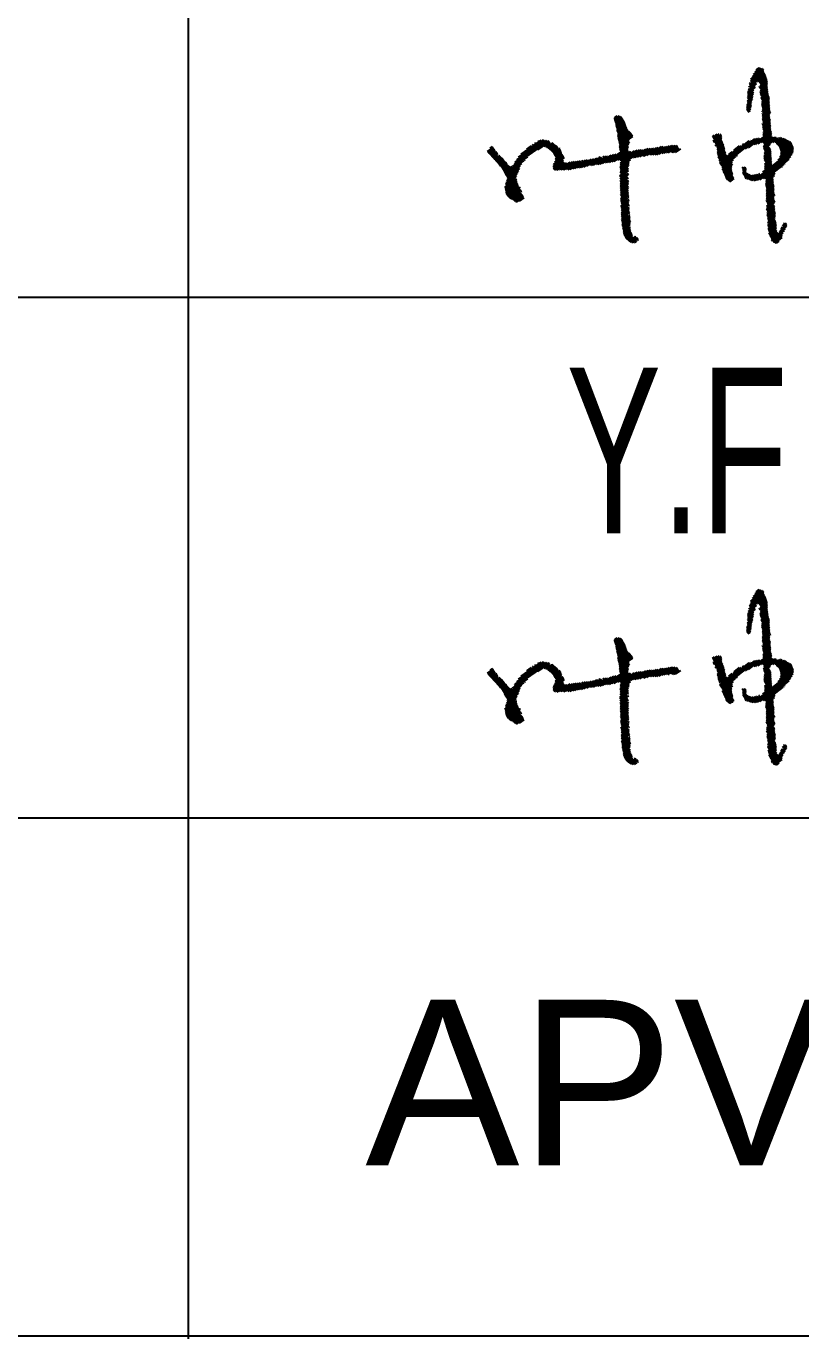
# Model space of a CAD drawing. Header units: millimetres. Extents: x -256 to 585, y -266 to 464.
# Drawn here: x 551.9 to 560.83, y -17.22 to -2.08 of the extents above; entities that cross this region are included whole.
import ezdxf

# ---------------------------------------------------------------- set-up
doc = ezdxf.new("R2010")
doc.units = ezdxf.units.MM
doc.styles.add('Arial', font='ARIAL.TTF', dxfattribs={"height": 0.2})
doc.styles.add('Arial Narrow', font='ARIALN.TTF', dxfattribs={"height": 0.2})

# ---------------------------------------------------------------- blocks, each defined once
blk = doc.blocks.new('Unknown-252070812-55925')
at = {"color": 7, "linetype": 'Continuous'}
for p, q in [((553.774, -17.219), (553.774, 24.834)), ((451.671, -5.205), (564.788, -5.205)), ((451.671, -11.211), (564.788, -11.211)), ((451.671, -17.185), (564.753, -17.185))]:
    blk.add_line(p, q, dxfattribs=at)
at = {"color": 7, "linetype": 'Continuous', "style": 'Arial'}
blk.add_text('APVD', height=1.9102, dxfattribs=at).set_placement((555.812, -15.219))
blk = doc.blocks.new('Unknown-252070812-55927')
at = {"color": 3, "linetype": 'Continuous'}
for p, q in [((560.259, -2.69), (560.407, -2.573)), ((560.278, -2.66), (560.396, -2.566)), ((560.29, -2.636), (560.381, -2.564)), ((560.308, -2.607), (560.37, -2.558)), ((560.321, -2.581), (560.354, -2.556)), ((560.236, -2.782), (560.426, -2.631)), ((560.248, -2.758), (560.421, -2.621)), ((560.257, -2.707), (560.408, -2.587)), ((560.257, -2.721), (560.409, -2.6)), ((560.265, -2.73), (560.415, -2.61)), ((560.334, -2.719), (560.431, -2.642)), ((560.35, -2.721), (560.436, -2.653)), ((560.358, -2.788), (560.449, -2.716)), ((560.362, -2.727), (560.439, -2.665)), ((560.363, -2.74), (560.443, -2.677)), ((560.369, -2.75), (560.447, -2.688)), ((560.374, -2.761), (560.449, -2.702)), ((560.221, -2.912), (560.288, -2.859)), ((560.224, -2.836), (560.309, -2.769)), ((560.224, -2.85), (560.31, -2.782)), ((560.224, -2.865), (560.292, -2.812)), ((560.224, -2.88), (560.289, -2.829)), ((560.224, -2.895), (560.293, -2.84)), ((560.228, -2.922), (560.284, -2.877)), ((560.231, -2.801), (560.234, -2.799)), ((560.233, -2.814), (560.247, -2.803)), ((560.242, -2.748), (560.264, -2.73)), ((560.247, -2.729), (560.25, -2.727)), ((560.248, -2.802), (560.325, -2.741)), ((560.252, -2.784), (560.324, -2.727)), ((560.352, -2.779), (560.357, -2.775)), ((560.366, -2.768), (560.372, -2.763)), ((560.366, -2.842), (560.45, -2.775)), ((560.367, -2.855), (560.452, -2.788)), ((560.368, -2.795), (560.449, -2.731)), ((560.368, -2.825), (560.449, -2.761)), ((560.369, -2.809), (560.449, -2.746)), ((560.37, -2.868), (560.453, -2.801)), ((560.374, -2.88), (560.455, -2.815)), ((560.376, -2.907), (560.459, -2.841)), ((560.379, -2.92), (560.461, -2.855)), ((560.384, -2.886), (560.457, -2.828)), ((560.384, -2.93), (560.463, -2.868)), ((560.213, -2.992), (560.271, -2.947)), ((560.213, -3.007), (560.267, -2.964)), ((560.213, -3.022), (560.267, -2.979)), ((560.213, -3.037), (560.267, -2.994)), ((560.213, -3.051), (560.261, -3.013)), ((560.219, -2.943), (560.282, -2.893)), ((560.219, -2.958), (560.28, -2.91)), ((560.219, -2.973), (560.275, -2.928)), ((560.386, -2.959), (560.472, -2.89)), ((560.386, -2.973), (560.472, -2.905)), ((560.386, -2.988), (560.472, -2.92)), ((560.386, -3.003), (560.472, -2.934)), ((560.39, -2.94), (560.465, -2.881)), ((560.391, -3.013), (560.472, -2.949)), ((560.391, -3.028), (560.472, -2.964)), ((560.391, -3.043), (560.474, -2.977)), ((560.391, -3.057), (560.479, -2.988)), ((560.395, -3.069), (560.477, -3.004)), ((560.398, -3.082), (560.476, -3.02)), ((558.684, -3.151), (558.739, -3.112)), ((558.685, -3.136), (558.717, -3.113)), ((558.685, -3.164), (558.754, -3.116)), ((558.688, -3.176), (558.766, -3.121)), ((558.692, -3.187), (558.776, -3.128)), ((558.696, -3.198), (558.782, -3.138)), ((558.702, -3.221), (558.793, -3.158)), ((558.704, -3.234), (558.799, -3.168)), ((558.705, -3.206), (558.787, -3.148)), ((558.707, -3.245), (558.804, -3.178)), ((560.219, -3.062), (560.257, -3.031)), ((560.229, -3.068), (560.254, -3.048)), ((560.388, -3.06), (560.389, -3.059)), ((560.391, -3.102), (560.479, -3.032)), ((560.391, -3.116), (560.48, -3.046)), ((560.391, -3.131), (560.484, -3.058)), ((560.391, -3.146), (560.478, -3.077)), ((560.391, -3.087), (560.392, -3.086)), ((560.392, -3.16), (560.478, -3.092)), ((560.392, -3.219), (560.484, -3.146)), ((560.396, -3.172), (560.478, -3.107)), ((560.397, -3.23), (560.483, -3.161)), ((560.397, -3.245), (560.483, -3.176)), ((560.399, -3.184), (560.478, -3.122)), ((560.402, -3.196), (560.478, -3.136)), ((560.48, -3.076), (560.487, -3.07)), ((558.712, -3.284), (558.817, -3.21)), ((558.713, -3.269), (558.813, -3.199)), ((558.715, -3.254), (558.809, -3.188)), ((558.716, -3.295), (558.821, -3.221)), ((558.722, -3.305), (558.825, -3.233)), ((558.724, -3.345), (558.838, -3.266)), ((558.725, -3.358), (558.844, -3.275)), ((558.726, -3.316), (558.829, -3.244)), ((558.726, -3.33), (558.833, -3.255)), ((558.727, -3.371), (558.852, -3.284)), ((558.729, -3.383), (558.861, -3.291)), ((558.732, -3.395), (558.87, -3.299)), ((558.735, -3.407), (558.878, -3.307)), ((558.738, -3.419), (558.886, -3.315)), ((558.741, -3.43), (558.892, -3.325)), ((559.825, -3.403), (559.92, -3.328)), ((559.826, -3.373), (559.894, -3.319)), ((559.832, -3.383), (559.899, -3.33)), ((559.855, -3.335), (559.87, -3.324)), ((559.907, -3.324), (559.912, -3.319)), ((560.295, -3.443), (560.495, -3.285)), ((560.324, -3.436), (560.498, -3.297)), ((560.342, -3.436), (560.499, -3.311)), ((560.381, -3.42), (560.5, -3.326)), ((560.387, -3.208), (560.397, -3.2)), ((560.397, -3.259), (560.483, -3.191)), ((560.399, -3.272), (560.483, -3.206)), ((560.401, -3.33), (560.489, -3.26)), ((560.402, -3.314), (560.489, -3.245)), ((560.402, -3.344), (560.489, -3.275)), ((560.405, -3.282), (560.489, -3.216)), ((560.406, -3.297), (560.489, -3.231)), ((557.221, -3.521), (557.29, -3.472)), ((557.224, -3.533), (557.296, -3.482)), ((557.253, -3.484), (557.28, -3.465)), ((557.509, -3.695), (557.931, -3.4)), ((557.533, -3.665), (557.915, -3.397)), ((557.54, -3.646), (557.895, -3.397)), ((557.558, -3.619), (557.88, -3.393)), ((557.579, -3.59), (557.866, -3.389)), ((557.611, -3.554), (557.84, -3.394)), ((557.676, -3.494), (557.729, -3.457)), ((557.741, -3.449), (557.753, -3.441)), ((557.767, -3.431), (557.778, -3.423)), ((557.803, -3.503), (557.941, -3.406)), ((557.804, -3.405), (557.812, -3.399)), ((557.875, -3.466), (557.941, -3.42)), ((557.891, -3.469), (557.951, -3.427)), ((557.903, -3.475), (557.978, -3.422)), ((557.913, -3.482), (557.987, -3.43)), ((557.922, -3.489), (557.995, -3.438)), ((557.932, -3.496), (558.005, -3.445)), ((557.941, -3.504), (558.015, -3.452)), ((557.95, -3.512), (558.026, -3.458)), ((557.958, -3.519), (558.034, -3.466)), ((557.962, -3.42), (557.964, -3.418)), ((557.966, -3.528), (558.035, -3.48)), ((558.051, -3.483), (558.052, -3.482)), ((558.582, -3.653), (558.846, -3.469)), ((558.742, -3.472), (558.856, -3.392)), ((558.743, -3.457), (558.899, -3.348)), ((558.744, -3.443), (558.896, -3.336)), ((558.744, -3.485), (558.854, -3.407)), ((558.746, -3.497), (558.861, -3.416)), ((558.749, -3.509), (558.853, -3.436)), ((558.753, -3.52), (558.847, -3.454)), ((559.029, -3.577), (559.169, -3.479)), ((559.06, -3.569), (559.191, -3.478)), ((559.094, -3.56), (559.227, -3.466)), ((559.113, -3.56), (559.246, -3.467)), ((559.133, -3.56), (559.265, -3.468)), ((559.153, -3.56), (559.29, -3.464)), ((559.173, -3.56), (559.32, -3.457)), ((559.201, -3.554), (559.346, -3.452)), ((559.234, -3.545), (559.366, -3.453)), ((559.259, -3.541), (559.385, -3.453)), ((559.284, -3.537), (559.403, -3.454)), ((559.315, -3.53), (559.418, -3.458)), ((559.334, -3.53), (559.42, -3.47)), ((559.351, -3.533), (559.427, -3.48)), ((559.816, -3.352), (559.84, -3.333)), ((559.819, -3.364), (559.853, -3.337)), ((559.829, -3.415), (559.925, -3.339)), ((559.841, -3.42), (559.923, -3.356)), ((559.846, -3.431), (559.923, -3.37)), ((559.848, -3.459), (559.928, -3.395)), ((559.856, -3.438), (559.924, -3.384)), ((559.861, -3.463), (559.934, -3.406)), ((559.867, -3.473), (559.936, -3.419)), ((559.868, -3.502), (559.946, -3.44)), ((559.87, -3.486), (559.942, -3.429)), ((559.873, -3.527), (559.951, -3.466)), ((559.873, -3.542), (559.957, -3.476)), ((559.88, -3.507), (559.949, -3.453)), ((559.902, -3.667), (560.237, -3.401)), ((559.908, -3.677), (560.255, -3.402)), ((559.915, -3.686), (560.303, -3.378)), ((559.924, -3.694), (560.328, -3.373)), ((560.006, -3.57), (560.149, -3.456)), ((560.067, -3.506), (560.129, -3.457)), ((560.161, -3.447), (560.179, -3.433)), ((560.196, -3.493), (560.352, -3.369)), ((560.232, -3.479), (560.368, -3.371)), ((560.262, -3.396), (560.267, -3.392)), ((560.315, -3.443), (560.318, -3.44)), ((560.38, -3.361), (560.382, -3.36)), ((560.396, -3.349), (560.397, -3.348)), ((560.399, -3.421), (560.497, -3.343)), ((560.406, -3.473), (560.554, -3.357)), ((560.407, -3.487), (560.558, -3.367)), ((560.409, -3.457), (560.535, -3.357)), ((560.409, -3.501), (560.486, -3.44)), ((560.411, -3.425), (560.503, -3.353)), ((560.412, -3.44), (560.517, -3.356)), ((560.416, -3.51), (560.468, -3.469)), ((560.419, -3.523), (560.478, -3.476)), ((560.512, -3.419), (560.575, -3.369)), ((560.534, -3.417), (560.603, -3.362)), ((560.546, -3.422), (560.619, -3.364)), ((560.552, -3.432), (560.627, -3.372)), ((560.557, -3.443), (560.644, -3.373)), ((560.569, -3.448), (560.659, -3.376)), ((560.573, -3.622), (560.751, -3.481)), ((560.576, -3.457), (560.668, -3.384)), ((560.58, -3.365), (560.584, -3.362)), ((560.583, -3.466), (560.678, -3.391)), ((560.589, -3.476), (560.69, -3.396)), ((560.592, -3.592), (560.749, -3.467)), ((560.594, -3.487), (560.704, -3.4)), ((560.598, -3.499), (560.709, -3.41)), ((560.599, -3.571), (560.744, -3.457)), ((560.601, -3.511), (560.725, -3.412)), ((560.603, -3.524), (560.731, -3.422)), ((560.603, -3.554), (560.74, -3.445)), ((560.604, -3.538), (560.736, -3.433)), ((557.231, -3.541), (557.303, -3.491)), ((557.239, -3.55), (557.31, -3.5)), ((557.247, -3.558), (557.315, -3.511)), ((557.255, -3.567), (557.313, -3.526)), ((557.263, -3.575), (557.333, -3.526)), ((557.271, -3.583), (557.338, -3.536)), ((557.278, -3.592), (557.343, -3.546)), ((557.286, -3.6), (557.337, -3.565)), ((557.294, -3.609), (557.347, -3.571)), ((557.302, -3.617), (557.369, -3.57)), ((557.31, -3.626), (557.375, -3.58)), ((557.317, -3.634), (557.384, -3.587)), ((557.325, -3.518), (557.325, -3.518)), ((557.325, -3.643), (557.393, -3.595)), ((557.333, -3.651), (557.401, -3.603)), ((557.341, -3.66), (557.409, -3.612)), ((557.348, -3.668), (557.416, -3.621)), ((557.358, -3.675), (557.421, -3.631)), ((557.416, -3.774), (557.685, -3.585)), ((557.424, -3.782), (557.64, -3.631)), ((557.643, -3.517), (557.646, -3.516)), ((557.648, -3.626), (557.655, -3.62)), ((557.974, -3.536), (558.043, -3.488)), ((557.979, -3.7), (558.096, -3.618)), ((557.981, -3.713), (558.095, -3.633)), ((557.982, -3.544), (558.058, -3.491)), ((557.982, -3.684), (558.111, -3.593)), ((557.985, -3.668), (558.107, -3.583)), ((557.987, -3.555), (558.066, -3.5)), ((557.991, -3.566), (558.071, -3.51)), ((557.999, -3.575), (558.069, -3.526)), ((557.999, -3.644), (558.103, -3.571)), ((558.004, -3.613), (558.079, -3.56)), ((558.006, -3.625), (558.095, -3.563)), ((558.007, -3.583), (558.078, -3.533)), ((558.01, -3.595), (558.079, -3.546)), ((558.07, -3.525), (558.074, -3.522)), ((558.15, -3.734), (558.295, -3.632)), ((558.204, -3.723), (558.35, -3.621)), ((558.229, -3.72), (558.373, -3.619)), ((558.259, -3.713), (558.39, -3.621)), ((558.282, -3.711), (558.422, -3.612)), ((558.305, -3.708), (558.448, -3.608)), ((558.313, -3.633), (558.324, -3.625)), ((558.333, -3.703), (558.481, -3.599)), ((558.366, -3.693), (558.502, -3.598)), ((558.403, -3.681), (558.537, -3.588)), ((558.42, -3.683), (558.544, -3.597)), ((558.442, -3.682), (558.592, -3.577)), ((558.477, -3.671), (558.611, -3.577)), ((558.496, -3.672), (558.649, -3.565)), ((558.507, -3.594), (558.521, -3.585)), ((558.519, -3.67), (558.68, -3.557)), ((558.549, -3.662), (558.705, -3.554)), ((558.55, -3.592), (558.57, -3.578)), ((558.606, -3.651), (558.845, -3.483)), ((558.627, -3.65), (558.844, -3.498)), ((558.66, -3.641), (558.845, -3.511)), ((558.684, -3.638), (558.851, -3.521)), ((558.723, -3.624), (558.87, -3.521)), ((558.747, -3.621), (558.88, -3.528)), ((558.753, -3.701), (558.87, -3.619)), ((558.754, -3.686), (558.864, -3.609)), ((558.755, -3.672), (558.994, -3.504)), ((558.756, -3.657), (558.974, -3.504)), ((558.759, -3.627), (558.918, -3.516)), ((558.761, -3.639), (558.947, -3.509)), ((558.865, -3.608), (558.876, -3.601)), ((558.877, -3.6), (559.014, -3.504)), ((558.894, -3.519), (558.895, -3.518)), ((558.905, -3.594), (559.047, -3.495)), ((558.926, -3.593), (559.076, -3.489)), ((558.953, -3.589), (559.098, -3.487)), ((558.978, -3.585), (559.117, -3.488)), ((559.013, -3.575), (559.141, -3.485)), ((559.306, -3.536), (559.312, -3.532)), ((559.368, -3.535), (559.432, -3.49)), ((559.39, -3.533), (559.449, -3.492)), ((559.873, -3.557), (559.958, -3.49)), ((559.88, -3.566), (559.959, -3.504)), ((559.882, -3.594), (559.97, -3.525)), ((559.883, -3.579), (559.962, -3.516)), ((559.887, -3.605), (559.968, -3.541)), ((559.893, -3.63), (559.97, -3.569)), ((559.894, -3.614), (559.97, -3.554)), ((559.899, -3.655), (560.005, -3.57)), ((559.909, -3.632), (559.99, -3.567)), ((559.933, -3.702), (560.087, -3.579)), ((559.936, -3.714), (560.058, -3.617)), ((560.005, -3.556), (560.043, -3.526)), ((560.059, -3.513), (560.061, -3.511)), ((560.093, -3.575), (560.104, -3.566)), ((560.292, -3.86), (560.751, -3.495)), ((560.311, -3.859), (560.75, -3.51)), ((560.335, -3.855), (560.745, -3.529)), ((560.362, -3.848), (560.735, -3.552)), ((560.397, -3.835), (560.719, -3.579)), ((560.412, -3.587), (560.492, -3.524)), ((560.412, -3.602), (560.493, -3.538)), ((560.413, -3.572), (560.491, -3.51)), ((560.413, -3.616), (560.493, -3.552)), ((560.414, -3.63), (560.494, -3.566)), ((560.415, -3.555), (560.49, -3.496)), ((560.415, -3.836), (560.7, -3.61)), ((560.417, -3.539), (560.484, -3.486)), ((560.42, -3.669), (560.497, -3.608)), ((560.42, -3.684), (560.498, -3.622)), ((560.422, -3.638), (560.495, -3.58)), ((560.428, -3.648), (560.496, -3.594)), ((557.361, -3.687), (557.428, -3.64)), ((557.371, -3.694), (557.439, -3.647)), ((557.378, -3.703), (557.448, -3.654)), ((557.385, -3.712), (557.449, -3.668)), ((557.391, -3.722), (557.458, -3.675)), ((557.398, -3.731), (557.467, -3.683)), ((557.403, -3.741), (557.475, -3.691)), ((557.408, -3.751), (557.487, -3.696)), ((557.414, -3.762), (557.507, -3.696)), ((557.428, -3.794), (557.617, -3.661)), ((557.435, -3.803), (557.603, -3.685)), ((557.444, -3.81), (557.593, -3.706)), ((557.445, -3.865), (557.565, -3.781)), ((557.448, -3.849), (557.574, -3.761)), ((557.449, -3.821), (557.59, -3.722)), ((557.451, -3.833), (557.581, -3.742)), ((557.983, -3.725), (558.103, -3.641)), ((557.992, -3.733), (558.111, -3.649)), ((558.006, -3.737), (558.123, -3.655)), ((558.024, -3.738), (558.141, -3.656)), ((558.05, -3.734), (558.176, -3.645)), ((558.07, -3.733), (558.201, -3.642)), ((558.089, -3.734), (558.224, -3.639)), ((558.107, -3.735), (558.248, -3.637)), ((558.134, -3.73), (558.269, -3.636)), ((558.173, -3.731), (558.311, -3.635)), ((558.746, -3.803), (558.848, -3.732)), ((558.748, -3.816), (558.847, -3.746)), ((558.751, -3.716), (558.856, -3.642)), ((558.753, -3.77), (558.843, -3.707)), ((558.753, -3.84), (558.838, -3.781)), ((558.754, -3.756), (558.849, -3.689)), ((558.755, -3.741), (558.854, -3.672)), ((558.756, -3.726), (558.856, -3.656)), ((558.759, -3.78), (558.849, -3.717)), ((558.76, -3.849), (558.853, -3.784)), ((558.764, -3.818), (558.83, -3.772)), ((558.845, -3.776), (558.847, -3.774)), ((559.927, -3.706), (559.932, -3.702)), ((559.928, -3.735), (560.048, -3.64)), ((559.934, -3.745), (560.044, -3.658)), ((559.939, -3.756), (560.05, -3.668)), ((559.943, -3.767), (560.04, -3.69)), ((559.948, -3.778), (560.04, -3.705)), ((559.953, -3.789), (560.04, -3.72)), ((559.957, -3.8), (560.04, -3.734)), ((559.962, -3.811), (560.042, -3.748)), ((559.969, -3.836), (560.052, -3.77)), ((559.97, -3.819), (560.048, -3.758)), ((559.976, -3.845), (560.052, -3.784)), ((560.159, -3.714), (560.175, -3.701)), ((560.167, -3.723), (560.192, -3.703)), ((560.167, -3.737), (560.205, -3.707)), ((560.167, -3.752), (560.208, -3.72)), ((560.167, -3.767), (560.206, -3.736)), ((560.167, -3.781), (560.206, -3.751)), ((560.173, -3.791), (560.21, -3.762)), ((560.179, -3.801), (560.217, -3.772)), ((560.185, -3.812), (560.227, -3.778)), ((560.189, -3.823), (560.237, -3.785)), ((560.352, -3.782), (560.36, -3.776)), ((560.395, -3.763), (560.502, -3.678)), ((560.42, -3.699), (560.499, -3.636)), ((560.42, -3.713), (560.5, -3.65)), ((560.42, -3.728), (560.501, -3.664)), ((560.429, -3.839), (560.629, -3.681)), ((560.434, -3.85), (560.537, -3.768)), ((560.435, -3.864), (560.535, -3.785)), ((560.614, -3.707), (560.617, -3.705)), ((560.636, -3.675), (560.643, -3.669)), ((560.652, -3.662), (560.654, -3.66)), ((557.422, -3.937), (557.55, -3.847)), ((557.424, -3.949), (557.557, -3.856)), ((557.428, -3.96), (557.563, -3.866)), ((557.43, -3.973), (557.563, -3.88)), ((557.432, -3.985), (557.571, -3.888)), ((557.433, -3.915), (557.55, -3.833)), ((557.434, -3.901), (557.554, -3.817)), ((557.434, -3.998), (557.576, -3.899)), ((557.435, -3.886), (557.559, -3.799)), ((557.436, -4.01), (557.58, -3.91)), ((557.441, -4.021), (557.578, -3.925)), ((557.447, -4.03), (557.588, -3.932)), ((557.454, -4.039), (557.603, -3.935)), ((557.554, -3.845), (557.558, -3.842)), ((557.595, -3.927), (557.596, -3.926)), ((558.75, -3.87), (558.834, -3.811)), ((558.754, -3.909), (558.837, -3.851)), ((558.755, -3.894), (558.849, -3.828)), ((558.755, -3.922), (558.85, -3.856)), ((558.755, -3.936), (558.849, -3.87)), ((558.756, -3.88), (558.844, -3.818)), ((558.756, -3.949), (558.848, -3.885)), ((558.757, -3.963), (558.846, -3.9)), ((558.757, -3.976), (558.845, -3.914)), ((558.758, -3.99), (558.85, -3.925)), ((559.986, -3.851), (560.052, -3.799)), ((559.996, -3.858), (560.053, -3.813)), ((560.005, -3.866), (560.062, -3.82)), ((560.016, -3.872), (560.065, -3.833)), ((560.046, -3.863), (560.048, -3.861)), ((560.193, -3.835), (560.249, -3.79)), ((560.207, -3.839), (560.263, -3.794)), ((560.221, -3.842), (560.281, -3.794)), ((560.234, -3.846), (560.288, -3.803)), ((560.247, -3.851), (560.327, -3.787)), ((560.259, -3.856), (560.343, -3.789)), ((560.275, -3.858), (560.366, -3.786)), ((560.291, -3.801), (560.306, -3.789)), ((560.43, -3.898), (560.516, -3.829)), ((560.43, -3.913), (560.518, -3.842)), ((560.431, -3.926), (560.518, -3.857)), ((560.432, -3.881), (560.514, -3.816)), ((560.437, -3.936), (560.518, -3.872)), ((560.437, -3.951), (560.518, -3.887)), ((560.437, -3.965), (560.524, -3.897)), ((560.437, -3.98), (560.526, -3.91)), ((560.437, -3.995), (560.527, -3.924)), ((560.518, -3.813), (560.531, -3.803)), ((557.462, -4.048), (557.597, -3.953)), ((557.471, -4.056), (557.604, -3.963)), ((557.48, -4.063), (557.613, -3.97)), ((557.489, -4.071), (557.604, -3.991)), ((557.507, -4.072), (557.608, -4.001)), ((557.514, -4.081), (557.619, -4.008)), ((557.526, -4.087), (557.625, -4.017)), ((557.532, -4.097), (557.632, -4.026)), ((557.544, -4.102), (557.638, -4.036)), ((557.556, -4.108), (557.641, -4.048)), ((557.591, -4.097), (557.646, -4.058)), ((557.61, -3.986), (557.619, -3.98)), ((558.757, -4.032), (558.848, -3.968)), ((558.758, -4.003), (558.846, -3.942)), ((558.759, -4.017), (558.845, -3.956)), ((558.759, -4.072), (558.849, -4.009)), ((558.759, -4.086), (558.85, -4.023)), ((558.76, -4.099), (558.851, -4.036)), ((558.761, -4.057), (558.849, -3.996)), ((558.763, -4.042), (558.846, -3.984)), ((558.763, -4.111), (558.84, -4.058)), ((558.768, -4.122), (558.839, -4.072)), ((558.768, -4.136), (558.839, -4.086)), ((558.843, -4.055), (558.851, -4.05)), ((558.847, -4.08), (558.855, -4.075)), ((560.436, -4.1), (560.539, -4.018)), ((560.437, -4.01), (560.528, -3.938)), ((560.437, -4.024), (560.528, -3.952)), ((560.437, -4.039), (560.527, -3.968)), ((560.437, -4.054), (560.527, -3.983)), ((560.437, -4.069), (560.528, -3.997)), ((560.439, -4.082), (560.532, -4.008)), ((560.441, -4.11), (560.529, -4.04)), ((560.443, -4.153), (560.531, -4.083)), ((560.45, -4.118), (560.529, -4.055)), ((560.45, -4.133), (560.529, -4.069)), ((558.759, -4.156), (558.842, -4.097)), ((558.764, -4.167), (558.85, -4.106)), ((558.765, -4.208), (558.842, -4.153)), ((558.765, -4.277), (558.859, -4.211)), ((558.766, -4.193), (558.855, -4.131)), ((558.766, -4.262), (558.855, -4.2)), ((558.767, -4.178), (558.845, -4.123)), ((558.767, -4.248), (558.856, -4.186)), ((558.768, -4.233), (558.86, -4.169)), ((558.77, -4.218), (558.847, -4.164)), ((558.77, -4.287), (558.861, -4.224)), ((558.844, -4.097), (558.855, -4.089)), ((558.85, -4.148), (558.86, -4.141)), ((558.852, -4.244), (558.861, -4.238)), ((560.44, -4.2), (560.525, -4.132)), ((560.441, -4.169), (560.539, -4.091)), ((560.442, -4.183), (560.536, -4.108)), ((560.445, -4.21), (560.53, -4.143)), ((560.446, -4.239), (560.535, -4.168)), ((560.446, -4.254), (560.535, -4.183)), ((560.448, -4.267), (560.535, -4.198)), ((560.449, -4.222), (560.535, -4.153)), ((560.452, -4.278), (560.539, -4.21)), ((560.453, -4.307), (560.543, -4.236)), ((560.459, -4.288), (560.542, -4.222)), ((558.768, -4.317), (558.852, -4.258)), ((558.769, -4.302), (558.843, -4.25)), ((558.769, -4.33), (558.865, -4.262)), ((558.774, -4.34), (558.866, -4.276)), ((558.775, -4.368), (558.866, -4.304)), ((558.776, -4.353), (558.865, -4.291)), ((558.776, -4.381), (558.871, -4.314)), ((558.778, -4.393), (558.873, -4.327)), ((558.781, -4.405), (558.869, -4.343)), ((558.784, -4.417), (558.866, -4.359)), ((558.787, -4.429), (558.867, -4.373)), ((560.452, -4.293), (560.453, -4.293)), ((560.453, -4.381), (560.541, -4.311)), ((560.453, -4.366), (560.461, -4.36)), ((560.455, -4.35), (560.539, -4.284)), ((560.456, -4.32), (560.543, -4.251)), ((560.457, -4.334), (560.541, -4.267)), ((560.458, -4.421), (560.552, -4.347)), ((560.459, -4.391), (560.546, -4.322)), ((560.46, -4.435), (560.553, -4.36)), ((560.463, -4.403), (560.549, -4.335)), ((560.464, -4.446), (560.554, -4.374)), ((560.466, -4.356), (560.536, -4.3)), ((560.468, -4.458), (560.555, -4.389)), ((560.588, -4.451), (560.673, -4.384)), ((560.603, -4.424), (560.675, -4.367)), ((560.623, -4.379), (560.662, -4.348)), ((560.633, -4.386), (560.672, -4.355)), ((560.637, -4.353), (560.648, -4.344)), ((558.789, -4.441), (558.856, -4.394)), ((558.79, -4.454), (558.868, -4.4)), ((558.791, -4.468), (558.866, -4.415)), ((558.794, -4.48), (558.874, -4.423)), ((558.797, -4.491), (558.87, -4.44)), ((558.802, -4.501), (558.88, -4.447)), ((558.808, -4.511), (558.885, -4.458)), ((558.814, -4.521), (558.889, -4.468)), ((558.821, -4.53), (558.894, -4.479)), ((558.829, -4.538), (558.895, -4.492)), ((558.838, -4.546), (558.893, -4.508)), ((558.847, -4.553), (558.905, -4.513)), ((558.857, -4.56), (558.936, -4.505)), ((558.868, -4.4), (558.871, -4.398)), ((558.868, -4.567), (558.944, -4.513)), ((558.883, -4.57), (558.924, -4.541)), ((558.895, -4.576), (558.964, -4.527)), ((558.914, -4.507), (558.919, -4.503)), ((558.924, -4.541), (558.954, -4.52)), ((558.95, -4.551), (558.963, -4.542)), ((560.465, -4.475), (560.553, -4.405)), ((560.473, -4.483), (560.551, -4.421)), ((560.478, -4.494), (560.556, -4.432)), ((560.48, -4.507), (560.554, -4.449)), ((560.49, -4.514), (560.564, -4.455)), ((560.495, -4.539), (560.575, -4.476)), ((560.497, -4.523), (560.575, -4.462)), ((560.498, -4.552), (560.566, -4.498)), ((560.511, -4.557), (560.557, -4.52)), ((560.537, -4.58), (560.618, -4.516)), ((560.538, -4.565), (560.621, -4.498)), ((560.547, -4.542), (560.625, -4.481)), ((560.557, -4.52), (560.632, -4.46)), ((560.566, -4.498), (560.648, -4.433)), ((560.575, -4.476), (560.657, -4.411)), ((560.61, -4.404), (560.625, -4.392)), ((558.916, -4.575), (558.944, -4.556)), ((560.514, -4.569), (560.547, -4.542)), ((560.528, -4.573), (560.538, -4.565)), ((560.554, -4.581), (560.584, -4.558)), ((560.257, -8.726), (560.408, -8.607)), ((560.257, -8.741), (560.409, -8.62)), ((560.259, -8.71), (560.407, -8.593)), ((560.278, -8.68), (560.396, -8.586)), ((560.29, -8.656), (560.381, -8.584)), ((560.308, -8.627), (560.37, -8.578)), ((560.321, -8.601), (560.354, -8.575)), ((560.236, -8.802), (560.426, -8.651)), ((560.242, -8.767), (560.264, -8.75)), ((560.247, -8.749), (560.25, -8.747)), ((560.248, -8.778), (560.421, -8.641)), ((560.248, -8.822), (560.325, -8.761)), ((560.252, -8.804), (560.324, -8.747)), ((560.265, -8.75), (560.415, -8.63)), ((560.334, -8.739), (560.431, -8.662)), ((560.35, -8.741), (560.436, -8.673)), ((560.358, -8.808), (560.449, -8.736)), ((560.362, -8.746), (560.439, -8.685)), ((560.363, -8.76), (560.443, -8.696)), ((560.368, -8.815), (560.449, -8.751)), ((560.368, -8.845), (560.449, -8.781)), ((560.369, -8.77), (560.447, -8.708)), ((560.369, -8.829), (560.449, -8.766)), ((560.374, -8.781), (560.449, -8.722)), ((560.219, -8.963), (560.282, -8.913)), ((560.219, -8.978), (560.28, -8.93)), ((560.221, -8.932), (560.288, -8.879)), ((560.224, -8.855), (560.309, -8.789)), ((560.224, -8.87), (560.31, -8.802)), ((560.224, -8.885), (560.292, -8.832)), ((560.224, -8.9), (560.289, -8.848)), ((560.224, -8.914), (560.293, -8.86)), ((560.228, -8.941), (560.284, -8.896)), ((560.231, -8.821), (560.234, -8.819)), ((560.233, -8.834), (560.247, -8.823)), ((560.352, -8.799), (560.357, -8.795)), ((560.366, -8.788), (560.372, -8.782)), ((560.366, -8.861), (560.45, -8.795)), ((560.367, -8.875), (560.452, -8.808)), ((560.37, -8.888), (560.453, -8.821)), ((560.374, -8.899), (560.455, -8.835)), ((560.376, -8.927), (560.459, -8.861)), ((560.379, -8.94), (560.461, -8.874)), ((560.384, -8.906), (560.457, -8.848)), ((560.384, -8.95), (560.463, -8.888)), ((560.386, -8.978), (560.472, -8.91)), ((560.386, -8.993), (560.472, -8.925)), ((560.39, -8.96), (560.465, -8.901)), ((560.213, -9.012), (560.271, -8.966)), ((560.213, -9.027), (560.267, -8.984)), ((560.213, -9.042), (560.267, -8.999)), ((560.213, -9.056), (560.267, -9.014)), ((560.213, -9.071), (560.261, -9.033)), ((560.219, -8.993), (560.275, -8.948)), ((560.219, -9.081), (560.257, -9.051)), ((560.229, -9.088), (560.254, -9.068)), ((560.386, -9.008), (560.472, -8.939)), ((560.386, -9.023), (560.472, -8.954)), ((560.388, -9.08), (560.389, -9.079)), ((560.391, -9.033), (560.472, -8.969)), ((560.391, -9.048), (560.472, -8.984)), ((560.391, -9.062), (560.474, -8.997)), ((560.391, -9.077), (560.479, -9.008)), ((560.391, -9.121), (560.479, -9.052)), ((560.391, -9.136), (560.48, -9.066)), ((560.391, -9.151), (560.484, -9.078)), ((560.395, -9.089), (560.477, -9.024)), ((560.398, -9.102), (560.476, -9.039)), ((558.684, -9.17), (558.739, -9.132)), ((558.685, -9.156), (558.717, -9.133)), ((558.685, -9.184), (558.754, -9.136)), ((558.688, -9.196), (558.766, -9.141)), ((558.692, -9.207), (558.776, -9.148)), ((558.696, -9.218), (558.782, -9.158)), ((558.702, -9.241), (558.793, -9.178)), ((558.704, -9.254), (558.799, -9.188)), ((558.705, -9.225), (558.787, -9.168)), ((558.707, -9.265), (558.804, -9.198)), ((558.712, -9.304), (558.817, -9.23)), ((558.713, -9.289), (558.813, -9.219)), ((558.715, -9.274), (558.809, -9.208)), ((560.387, -9.228), (560.397, -9.22)), ((560.391, -9.166), (560.478, -9.097)), ((560.391, -9.107), (560.392, -9.106)), ((560.392, -9.18), (560.478, -9.112)), ((560.392, -9.239), (560.484, -9.166)), ((560.396, -9.192), (560.478, -9.127)), ((560.397, -9.25), (560.483, -9.181)), ((560.397, -9.265), (560.483, -9.196)), ((560.397, -9.279), (560.483, -9.211)), ((560.399, -9.204), (560.478, -9.142)), ((560.399, -9.292), (560.483, -9.226)), ((560.402, -9.216), (560.478, -9.156)), ((560.405, -9.302), (560.489, -9.236)), ((560.48, -9.095), (560.487, -9.09)), ((558.716, -9.315), (558.821, -9.241)), ((558.722, -9.325), (558.825, -9.252)), ((558.724, -9.365), (558.838, -9.286)), ((558.725, -9.378), (558.844, -9.295)), ((558.726, -9.336), (558.829, -9.264)), ((558.726, -9.35), (558.833, -9.275)), ((558.727, -9.391), (558.852, -9.304)), ((558.729, -9.403), (558.861, -9.311)), ((558.732, -9.415), (558.87, -9.319)), ((558.735, -9.427), (558.878, -9.327)), ((558.738, -9.439), (558.886, -9.335)), ((558.741, -9.45), (558.892, -9.345)), ((558.743, -9.477), (558.899, -9.368)), ((558.744, -9.462), (558.896, -9.356)), ((559.816, -9.372), (559.84, -9.352)), ((559.819, -9.384), (559.853, -9.357)), ((559.825, -9.423), (559.92, -9.348)), ((559.826, -9.393), (559.894, -9.339)), ((559.829, -9.435), (559.925, -9.359)), ((559.832, -9.403), (559.899, -9.35)), ((559.841, -9.44), (559.923, -9.375)), ((559.855, -9.355), (559.87, -9.343)), ((559.907, -9.344), (559.912, -9.339)), ((560.295, -9.463), (560.495, -9.305)), ((560.324, -9.456), (560.498, -9.317)), ((560.342, -9.455), (560.499, -9.331)), ((560.38, -9.381), (560.382, -9.38)), ((560.381, -9.44), (560.5, -9.346)), ((560.396, -9.369), (560.397, -9.368)), ((560.399, -9.44), (560.497, -9.363)), ((560.401, -9.35), (560.489, -9.28)), ((560.402, -9.334), (560.489, -9.265)), ((560.402, -9.364), (560.489, -9.295)), ((560.406, -9.316), (560.489, -9.251)), ((560.406, -9.493), (560.554, -9.377)), ((560.409, -9.477), (560.535, -9.377)), ((560.411, -9.445), (560.503, -9.373)), ((560.412, -9.46), (560.517, -9.376)), ((560.534, -9.437), (560.603, -9.381)), ((560.546, -9.442), (560.619, -9.383)), ((560.58, -9.385), (560.584, -9.382)), ((557.221, -9.541), (557.29, -9.492)), ((557.224, -9.553), (557.296, -9.502)), ((557.231, -9.561), (557.303, -9.511)), ((557.239, -9.57), (557.31, -9.52)), ((557.247, -9.578), (557.315, -9.531)), ((557.253, -9.504), (557.28, -9.485)), ((557.325, -9.537), (557.325, -9.537)), ((557.509, -9.715), (557.931, -9.42)), ((557.533, -9.684), (557.915, -9.416)), ((557.54, -9.666), (557.895, -9.417)), ((557.558, -9.639), (557.88, -9.413)), ((557.579, -9.61), (557.866, -9.409)), ((557.611, -9.574), (557.84, -9.414)), ((557.643, -9.537), (557.646, -9.536)), ((557.676, -9.514), (557.729, -9.477)), ((557.741, -9.469), (557.753, -9.461)), ((557.767, -9.451), (557.778, -9.443)), ((557.803, -9.523), (557.941, -9.426)), ((557.804, -9.424), (557.812, -9.419)), ((557.875, -9.486), (557.941, -9.44)), ((557.891, -9.489), (557.951, -9.447)), ((557.903, -9.495), (557.978, -9.442)), ((557.913, -9.502), (557.987, -9.45)), ((557.922, -9.509), (557.995, -9.458)), ((557.932, -9.516), (558.005, -9.465)), ((557.941, -9.524), (558.015, -9.472)), ((557.95, -9.531), (558.026, -9.478)), ((557.958, -9.539), (558.034, -9.486)), ((557.962, -9.44), (557.964, -9.438)), ((557.966, -9.548), (558.035, -9.5)), ((557.974, -9.556), (558.043, -9.508)), ((557.982, -9.564), (558.058, -9.511)), ((557.987, -9.575), (558.066, -9.519)), ((557.991, -9.586), (558.071, -9.53)), ((558.051, -9.503), (558.052, -9.502)), ((558.582, -9.673), (558.846, -9.489)), ((558.606, -9.671), (558.845, -9.503)), ((558.627, -9.67), (558.844, -9.518)), ((558.66, -9.66), (558.845, -9.531)), ((558.742, -9.491), (558.856, -9.412)), ((558.744, -9.504), (558.854, -9.427)), ((558.746, -9.517), (558.861, -9.436)), ((558.749, -9.529), (558.853, -9.456)), ((558.753, -9.54), (558.847, -9.474)), ((558.755, -9.691), (558.994, -9.524)), ((558.756, -9.677), (558.974, -9.524)), ((558.759, -9.647), (558.918, -9.535)), ((558.761, -9.659), (558.947, -9.529)), ((558.877, -9.62), (559.014, -9.524)), ((558.894, -9.538), (558.895, -9.538)), ((558.905, -9.614), (559.047, -9.515)), ((558.926, -9.613), (559.076, -9.509)), ((558.953, -9.608), (559.098, -9.507)), ((558.978, -9.605), (559.117, -9.508)), ((559.013, -9.594), (559.141, -9.505)), ((559.029, -9.597), (559.169, -9.499)), ((559.06, -9.589), (559.191, -9.497)), ((559.094, -9.58), (559.227, -9.486)), ((559.113, -9.58), (559.246, -9.487)), ((559.133, -9.58), (559.265, -9.488)), ((559.153, -9.58), (559.29, -9.484)), ((559.173, -9.58), (559.32, -9.476)), ((559.201, -9.574), (559.346, -9.472)), ((559.234, -9.565), (559.366, -9.473)), ((559.259, -9.561), (559.385, -9.473)), ((559.284, -9.557), (559.403, -9.474)), ((559.315, -9.55), (559.418, -9.478)), ((559.334, -9.55), (559.42, -9.49)), ((559.351, -9.553), (559.427, -9.499)), ((559.368, -9.554), (559.432, -9.51)), ((559.39, -9.553), (559.449, -9.511)), ((559.846, -9.451), (559.923, -9.39)), ((559.848, -9.479), (559.928, -9.415)), ((559.856, -9.458), (559.924, -9.404)), ((559.861, -9.483), (559.934, -9.425)), ((559.867, -9.493), (559.936, -9.439)), ((559.868, -9.522), (559.946, -9.46)), ((559.87, -9.506), (559.942, -9.449)), ((559.873, -9.547), (559.951, -9.486)), ((559.873, -9.562), (559.957, -9.496)), ((559.873, -9.577), (559.958, -9.51)), ((559.88, -9.527), (559.949, -9.473)), ((559.88, -9.586), (559.959, -9.524)), ((559.883, -9.599), (559.962, -9.536)), ((559.902, -9.687), (560.237, -9.421)), ((559.908, -9.697), (560.255, -9.422)), ((559.915, -9.706), (560.303, -9.398)), ((559.924, -9.714), (560.328, -9.393)), ((560.006, -9.59), (560.149, -9.476)), ((560.059, -9.533), (560.061, -9.531)), ((560.067, -9.526), (560.129, -9.477)), ((560.161, -9.467), (560.179, -9.452)), ((560.196, -9.513), (560.352, -9.389)), ((560.232, -9.499), (560.368, -9.391)), ((560.262, -9.416), (560.267, -9.412)), ((560.292, -9.88), (560.751, -9.515)), ((560.311, -9.879), (560.75, -9.53)), ((560.315, -9.463), (560.318, -9.46)), ((560.407, -9.507), (560.558, -9.387)), ((560.409, -9.52), (560.486, -9.46)), ((560.413, -9.592), (560.491, -9.53)), ((560.415, -9.575), (560.49, -9.516)), ((560.416, -9.53), (560.468, -9.488)), ((560.417, -9.559), (560.484, -9.506)), ((560.419, -9.543), (560.478, -9.496)), ((560.512, -9.439), (560.575, -9.389)), ((560.552, -9.451), (560.627, -9.392)), ((560.557, -9.463), (560.644, -9.393)), ((560.569, -9.468), (560.659, -9.396)), ((560.573, -9.642), (560.751, -9.5)), ((560.576, -9.477), (560.668, -9.404)), ((560.583, -9.486), (560.678, -9.411)), ((560.589, -9.496), (560.69, -9.416)), ((560.592, -9.612), (560.749, -9.487)), ((560.594, -9.507), (560.704, -9.42)), ((560.598, -9.518), (560.709, -9.43)), ((560.599, -9.591), (560.744, -9.476)), ((560.601, -9.531), (560.725, -9.432)), ((560.603, -9.544), (560.731, -9.442)), ((560.603, -9.573), (560.74, -9.465)), ((560.604, -9.558), (560.736, -9.453)), ((557.255, -9.587), (557.313, -9.546)), ((557.263, -9.595), (557.333, -9.546)), ((557.271, -9.603), (557.338, -9.556)), ((557.278, -9.612), (557.343, -9.566)), ((557.286, -9.62), (557.337, -9.585)), ((557.294, -9.629), (557.347, -9.591)), ((557.302, -9.637), (557.369, -9.59)), ((557.31, -9.646), (557.375, -9.6)), ((557.317, -9.654), (557.384, -9.607)), ((557.325, -9.663), (557.393, -9.615)), ((557.333, -9.671), (557.401, -9.623)), ((557.341, -9.68), (557.409, -9.632)), ((557.348, -9.688), (557.416, -9.641)), ((557.358, -9.695), (557.421, -9.651)), ((557.361, -9.707), (557.428, -9.66)), ((557.371, -9.714), (557.439, -9.667)), ((557.378, -9.723), (557.448, -9.674)), ((557.385, -9.732), (557.449, -9.687)), ((557.416, -9.794), (557.685, -9.605)), ((557.424, -9.802), (557.64, -9.651)), ((557.428, -9.814), (557.617, -9.681)), ((557.648, -9.645), (557.655, -9.64)), ((557.979, -9.719), (558.096, -9.638)), ((557.981, -9.733), (558.095, -9.653)), ((557.982, -9.704), (558.111, -9.613)), ((557.983, -9.745), (558.103, -9.661)), ((557.985, -9.688), (558.107, -9.603)), ((557.992, -9.753), (558.111, -9.669)), ((557.999, -9.594), (558.069, -9.545)), ((557.999, -9.664), (558.103, -9.591)), ((558.004, -9.633), (558.079, -9.58)), ((558.006, -9.645), (558.095, -9.583)), ((558.006, -9.757), (558.123, -9.675)), ((558.007, -9.603), (558.078, -9.553)), ((558.01, -9.615), (558.079, -9.566)), ((558.024, -9.758), (558.141, -9.676)), ((558.05, -9.753), (558.176, -9.665)), ((558.07, -9.545), (558.074, -9.542)), ((558.07, -9.753), (558.201, -9.662)), ((558.089, -9.754), (558.224, -9.659)), ((558.107, -9.755), (558.248, -9.657)), ((558.134, -9.75), (558.269, -9.656)), ((558.15, -9.753), (558.295, -9.652)), ((558.173, -9.751), (558.311, -9.655)), ((558.204, -9.743), (558.35, -9.641)), ((558.229, -9.74), (558.373, -9.639)), ((558.259, -9.733), (558.39, -9.641)), ((558.282, -9.73), (558.422, -9.632)), ((558.305, -9.728), (558.448, -9.628)), ((558.313, -9.653), (558.324, -9.645)), ((558.333, -9.723), (558.481, -9.619)), ((558.366, -9.713), (558.502, -9.618)), ((558.403, -9.701), (558.537, -9.608)), ((558.42, -9.703), (558.544, -9.617)), ((558.442, -9.702), (558.592, -9.597)), ((558.477, -9.691), (558.611, -9.597)), ((558.496, -9.692), (558.649, -9.585)), ((558.507, -9.614), (558.521, -9.605)), ((558.519, -9.69), (558.68, -9.577)), ((558.549, -9.682), (558.705, -9.573)), ((558.55, -9.612), (558.57, -9.598)), ((558.684, -9.658), (558.851, -9.54)), ((558.723, -9.644), (558.87, -9.541)), ((558.747, -9.641), (558.88, -9.548)), ((558.751, -9.736), (558.856, -9.662)), ((558.753, -9.721), (558.87, -9.639)), ((558.754, -9.706), (558.864, -9.629)), ((558.756, -9.746), (558.856, -9.676)), ((558.865, -9.628), (558.876, -9.621)), ((559.306, -9.556), (559.312, -9.552)), ((559.882, -9.614), (559.97, -9.545)), ((559.887, -9.625), (559.968, -9.561)), ((559.893, -9.65), (559.97, -9.589)), ((559.894, -9.634), (559.97, -9.574)), ((559.899, -9.674), (560.005, -9.59)), ((559.909, -9.652), (559.99, -9.587)), ((559.928, -9.755), (560.048, -9.66)), ((559.933, -9.722), (560.087, -9.599)), ((559.934, -9.765), (560.044, -9.678)), ((559.936, -9.733), (560.058, -9.637)), ((559.939, -9.776), (560.05, -9.688)), ((560.005, -9.576), (560.043, -9.546)), ((560.093, -9.595), (560.104, -9.585)), ((560.335, -9.875), (560.745, -9.549)), ((560.362, -9.868), (560.735, -9.572)), ((560.397, -9.855), (560.719, -9.599)), ((560.412, -9.607), (560.492, -9.544)), ((560.412, -9.621), (560.493, -9.558)), ((560.413, -9.636), (560.493, -9.572)), ((560.414, -9.65), (560.494, -9.586)), ((560.415, -9.855), (560.7, -9.63)), ((560.42, -9.689), (560.497, -9.628)), ((560.42, -9.704), (560.498, -9.642)), ((560.42, -9.719), (560.499, -9.656)), ((560.42, -9.733), (560.5, -9.67)), ((560.42, -9.748), (560.501, -9.684)), ((560.422, -9.658), (560.495, -9.6)), ((560.428, -9.668), (560.496, -9.614)), ((560.636, -9.695), (560.643, -9.689)), ((560.652, -9.682), (560.654, -9.68)), ((557.391, -9.742), (557.458, -9.695)), ((557.398, -9.751), (557.467, -9.703)), ((557.403, -9.761), (557.475, -9.711)), ((557.408, -9.771), (557.487, -9.716)), ((557.414, -9.781), (557.507, -9.716)), ((557.434, -9.921), (557.554, -9.836)), ((557.435, -9.823), (557.603, -9.705)), ((557.435, -9.906), (557.559, -9.819)), ((557.444, -9.83), (557.593, -9.726)), ((557.445, -9.885), (557.565, -9.801)), ((557.448, -9.869), (557.574, -9.781)), ((557.449, -9.841), (557.59, -9.742)), ((557.451, -9.853), (557.581, -9.762)), ((558.746, -9.823), (558.848, -9.751)), ((558.748, -9.836), (558.847, -9.766)), ((558.75, -9.889), (558.834, -9.831)), ((558.753, -9.79), (558.843, -9.727)), ((558.753, -9.86), (558.838, -9.801)), ((558.754, -9.776), (558.849, -9.709)), ((558.755, -9.761), (558.854, -9.692)), ((558.756, -9.9), (558.844, -9.838)), ((558.759, -9.8), (558.849, -9.737)), ((558.76, -9.869), (558.853, -9.804)), ((558.764, -9.838), (558.83, -9.792)), ((558.845, -9.796), (558.847, -9.794)), ((559.927, -9.726), (559.932, -9.722)), ((559.943, -9.787), (560.04, -9.71)), ((559.948, -9.798), (560.04, -9.725)), ((559.953, -9.809), (560.04, -9.74)), ((559.957, -9.82), (560.04, -9.754)), ((559.962, -9.831), (560.042, -9.768)), ((559.969, -9.856), (560.052, -9.789)), ((559.97, -9.839), (560.048, -9.778)), ((559.976, -9.865), (560.052, -9.804)), ((559.986, -9.871), (560.052, -9.819)), ((559.996, -9.878), (560.053, -9.832)), ((560.005, -9.886), (560.062, -9.84)), ((560.159, -9.734), (560.175, -9.721)), ((560.167, -9.742), (560.192, -9.722)), ((560.167, -9.757), (560.205, -9.727)), ((560.167, -9.772), (560.208, -9.74)), ((560.167, -9.787), (560.206, -9.756)), ((560.167, -9.801), (560.206, -9.771)), ((560.173, -9.811), (560.21, -9.782)), ((560.179, -9.821), (560.217, -9.791)), ((560.185, -9.832), (560.227, -9.798)), ((560.189, -9.843), (560.237, -9.805)), ((560.193, -9.855), (560.249, -9.81)), ((560.207, -9.858), (560.263, -9.814)), ((560.221, -9.862), (560.281, -9.814)), ((560.234, -9.866), (560.288, -9.823)), ((560.247, -9.871), (560.327, -9.807)), ((560.259, -9.876), (560.343, -9.809)), ((560.275, -9.878), (560.366, -9.806)), ((560.291, -9.821), (560.306, -9.809)), ((560.352, -9.802), (560.36, -9.796)), ((560.395, -9.783), (560.502, -9.698)), ((560.429, -9.859), (560.629, -9.701)), ((560.432, -9.901), (560.514, -9.836)), ((560.434, -9.87), (560.537, -9.788)), ((560.435, -9.884), (560.535, -9.805)), ((560.518, -9.833), (560.531, -9.823)), ((560.614, -9.727), (560.617, -9.724)), ((557.422, -9.957), (557.55, -9.867)), ((557.424, -9.969), (557.557, -9.876)), ((557.428, -9.98), (557.563, -9.886)), ((557.43, -9.993), (557.563, -9.9)), ((557.432, -10.005), (557.571, -9.908)), ((557.433, -9.935), (557.55, -9.853)), ((557.434, -10.018), (557.576, -9.919)), ((557.436, -10.03), (557.58, -9.93)), ((557.441, -10.041), (557.578, -9.945)), ((557.447, -10.05), (557.588, -9.952)), ((557.454, -10.059), (557.603, -9.955)), ((557.462, -10.068), (557.597, -9.973)), ((557.471, -10.076), (557.604, -9.983)), ((557.48, -10.083), (557.613, -9.99)), ((557.554, -9.864), (557.558, -9.862)), ((557.595, -9.947), (557.596, -9.946)), ((558.754, -9.929), (558.837, -9.871)), ((558.755, -9.914), (558.849, -9.848)), ((558.755, -9.942), (558.85, -9.875)), ((558.755, -9.956), (558.849, -9.89)), ((558.756, -9.969), (558.848, -9.905)), ((558.757, -9.983), (558.846, -9.92)), ((558.757, -9.996), (558.845, -9.934)), ((558.757, -10.052), (558.848, -9.988)), ((558.758, -10.01), (558.85, -9.945)), ((558.758, -10.023), (558.846, -9.962)), ((558.759, -10.036), (558.845, -9.976)), ((560.016, -9.892), (560.065, -9.853)), ((560.046, -9.883), (560.048, -9.881)), ((560.43, -9.918), (560.516, -9.849)), ((560.43, -9.932), (560.518, -9.862)), ((560.431, -9.946), (560.518, -9.877)), ((560.437, -9.956), (560.518, -9.892)), ((560.437, -9.971), (560.518, -9.907)), ((560.437, -9.985), (560.524, -9.917)), ((560.437, -10), (560.526, -9.93)), ((560.437, -10.015), (560.527, -9.943)), ((560.437, -10.03), (560.528, -9.957)), ((560.437, -10.044), (560.528, -9.972)), ((560.437, -10.059), (560.527, -9.988)), ((557.489, -10.09), (557.604, -10.011)), ((557.507, -10.092), (557.608, -10.021)), ((557.514, -10.101), (557.619, -10.028)), ((557.526, -10.106), (557.625, -10.037)), ((557.532, -10.117), (557.632, -10.046)), ((557.544, -10.122), (557.638, -10.056)), ((557.556, -10.128), (557.641, -10.067)), ((557.591, -10.117), (557.646, -10.078)), ((557.61, -10.006), (557.619, -10)), ((558.759, -10.092), (558.849, -10.029)), ((558.759, -10.106), (558.85, -10.042)), ((558.759, -10.176), (558.842, -10.117)), ((558.76, -10.119), (558.851, -10.056)), ((558.761, -10.077), (558.849, -10.016)), ((558.763, -10.062), (558.846, -10.004)), ((558.763, -10.131), (558.84, -10.077)), ((558.764, -10.186), (558.85, -10.126)), ((558.767, -10.198), (558.845, -10.143)), ((558.768, -10.142), (558.839, -10.092)), ((558.768, -10.156), (558.839, -10.106)), ((558.843, -10.075), (558.851, -10.069)), ((558.844, -10.117), (558.855, -10.109)), ((558.847, -10.1), (558.855, -10.094)), ((560.436, -10.119), (560.539, -10.037)), ((560.437, -10.074), (560.527, -10.003)), ((560.437, -10.089), (560.528, -10.017)), ((560.439, -10.102), (560.532, -10.028)), ((560.441, -10.13), (560.529, -10.06)), ((560.441, -10.189), (560.539, -10.111)), ((560.442, -10.203), (560.536, -10.128)), ((560.443, -10.173), (560.531, -10.103)), ((560.45, -10.138), (560.529, -10.075)), ((560.45, -10.152), (560.529, -10.089)), ((558.765, -10.228), (558.842, -10.173)), ((558.765, -10.297), (558.859, -10.231)), ((558.766, -10.213), (558.855, -10.15)), ((558.766, -10.282), (558.855, -10.22)), ((558.767, -10.267), (558.856, -10.206)), ((558.768, -10.253), (558.86, -10.189)), ((558.768, -10.337), (558.852, -10.278)), ((558.769, -10.322), (558.843, -10.27)), ((558.769, -10.35), (558.865, -10.282)), ((558.77, -10.238), (558.847, -10.184)), ((558.77, -10.307), (558.861, -10.244)), ((558.85, -10.168), (558.86, -10.161)), ((558.852, -10.264), (558.861, -10.258)), ((560.44, -10.22), (560.525, -10.152)), ((560.445, -10.23), (560.53, -10.163)), ((560.446, -10.259), (560.535, -10.188)), ((560.446, -10.274), (560.535, -10.203)), ((560.448, -10.287), (560.535, -10.218)), ((560.449, -10.242), (560.535, -10.173)), ((560.452, -10.298), (560.539, -10.23)), ((560.453, -10.327), (560.543, -10.256)), ((560.456, -10.34), (560.543, -10.271)), ((560.457, -10.354), (560.541, -10.287)), ((560.459, -10.308), (560.542, -10.242)), ((558.774, -10.36), (558.866, -10.296)), ((558.775, -10.388), (558.866, -10.324)), ((558.776, -10.373), (558.865, -10.311)), ((558.776, -10.401), (558.871, -10.334)), ((558.778, -10.413), (558.873, -10.346)), ((558.781, -10.425), (558.869, -10.363)), ((558.784, -10.437), (558.866, -10.379)), ((558.787, -10.449), (558.867, -10.393)), ((558.789, -10.461), (558.856, -10.414)), ((558.79, -10.474), (558.868, -10.42)), ((558.791, -10.488), (558.866, -10.435)), ((558.794, -10.5), (558.874, -10.443)), ((558.868, -10.42), (558.871, -10.418)), ((560.452, -10.313), (560.453, -10.313)), ((560.453, -10.401), (560.541, -10.331)), ((560.453, -10.386), (560.461, -10.38)), ((560.455, -10.37), (560.539, -10.303)), ((560.458, -10.441), (560.552, -10.367)), ((560.459, -10.411), (560.546, -10.342)), ((560.46, -10.455), (560.553, -10.38)), ((560.463, -10.423), (560.549, -10.355)), ((560.464, -10.466), (560.554, -10.394)), ((560.465, -10.495), (560.553, -10.425)), ((560.466, -10.376), (560.536, -10.32)), ((560.468, -10.478), (560.555, -10.409)), ((560.473, -10.503), (560.551, -10.441)), ((560.575, -10.496), (560.657, -10.431)), ((560.588, -10.471), (560.673, -10.404)), ((560.603, -10.444), (560.675, -10.387)), ((560.61, -10.424), (560.625, -10.412)), ((560.623, -10.399), (560.662, -10.368)), ((560.633, -10.406), (560.672, -10.375)), ((560.637, -10.373), (560.648, -10.364)), ((558.797, -10.511), (558.87, -10.46)), ((558.802, -10.521), (558.88, -10.467)), ((558.808, -10.531), (558.885, -10.477)), ((558.814, -10.541), (558.889, -10.488)), ((558.821, -10.55), (558.894, -10.499)), ((558.829, -10.558), (558.895, -10.512)), ((558.838, -10.566), (558.893, -10.527)), ((558.847, -10.573), (558.905, -10.533)), ((558.857, -10.58), (558.936, -10.525)), ((558.868, -10.587), (558.944, -10.533)), ((558.883, -10.59), (558.924, -10.561)), ((558.895, -10.596), (558.964, -10.547)), ((558.914, -10.527), (558.919, -10.523)), ((558.916, -10.595), (558.944, -10.575)), ((558.924, -10.561), (558.954, -10.54)), ((558.95, -10.571), (558.963, -10.562)), ((560.478, -10.514), (560.556, -10.452)), ((560.48, -10.527), (560.554, -10.469)), ((560.49, -10.534), (560.564, -10.475)), ((560.495, -10.559), (560.575, -10.496)), ((560.497, -10.543), (560.575, -10.482)), ((560.498, -10.572), (560.566, -10.518)), ((560.511, -10.577), (560.557, -10.54)), ((560.514, -10.589), (560.547, -10.562)), ((560.528, -10.593), (560.538, -10.584)), ((560.537, -10.6), (560.618, -10.536)), ((560.538, -10.584), (560.621, -10.518)), ((560.547, -10.562), (560.625, -10.5)), ((560.554, -10.601), (560.584, -10.577)), ((560.557, -10.54), (560.632, -10.48)), ((560.566, -10.518), (560.648, -10.453))]:
    blk.add_line(p, q, dxfattribs=at)
at = {"color": 6, "linetype": 'Continuous', "style": 'Arial Narrow', "width": 0.75}
blk.add_text('Y.F', height=1.9089, dxfattribs=at).set_placement((558.131, -7.926))

msp = doc.modelspace()

# ---------------------------------------------------------------- block references
for name in ['Unknown-252070812-55925', 'Unknown-252070812-55927']:
    msp.add_blockref(name, (0, 0))

doc.saveas('drawing.dxf')
